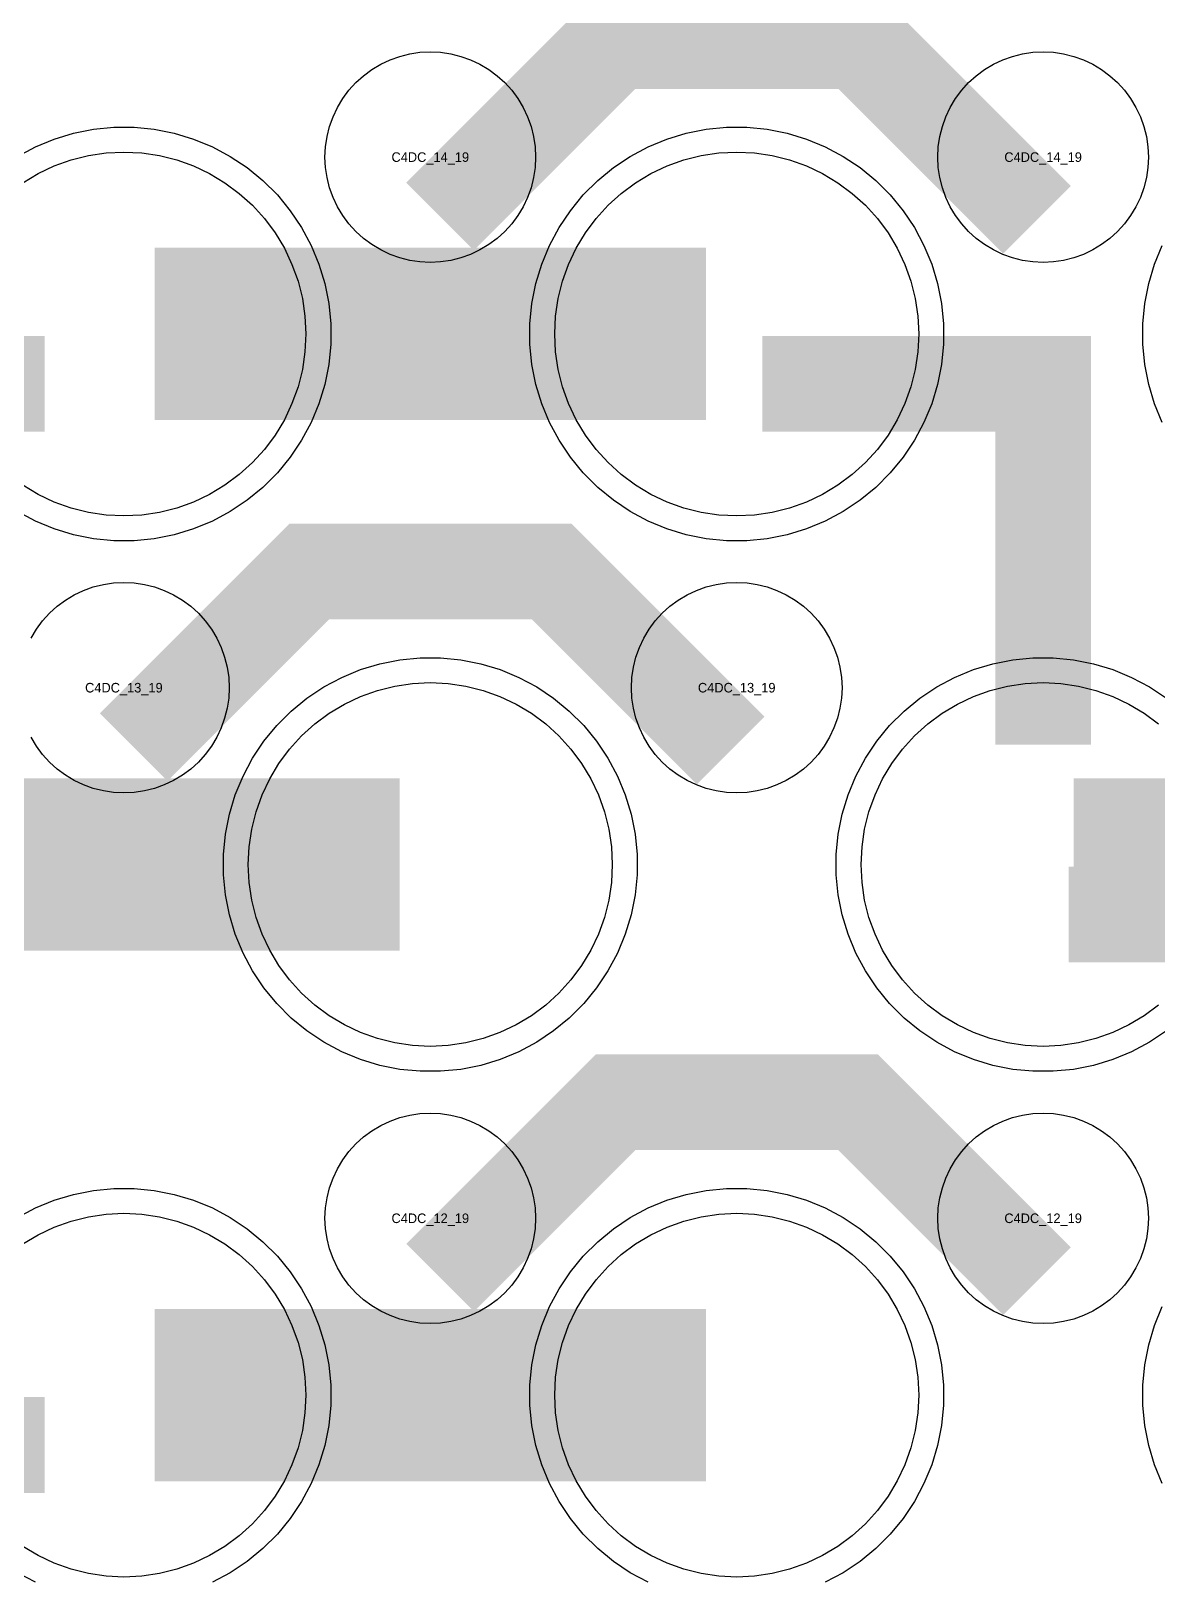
# Model space of a CAD drawing. Extents: x -11880 to 11880, y -14992 to 14992.
# Drawn here: x -5944.2 to -5650, y -13225.3 to -12820.5 of the extents above; entities that cross this region are included whole.
import ezdxf
from ezdxf.enums import TextEntityAlignment as Align

# ---------------------------------------------------------------- set-up
doc = ezdxf.new("R2010")
doc.units = 0
doc.header["$MEASUREMENT"] = 0
for name, color, linetype in [('GDS_775_DT_237', 138, 'CONTINUOUS'), ('RDL1_FS', 34, 'CONTINUOUS'), ('RDL_BS', 160, 'CONTINUOUS')]:
    doc.layers.add(name, color=color, linetype=linetype)

msp = doc.modelspace()

# ---------------------------------------------------------------- linework, layer by layer
at = {"layer": 'RDL1_FS'}
for points in [[(-5946.395, -12860.163), (-5942.395, -12857.765), (-5938.181, -12855.773), (-5933.791, -12854.201), (-5929.268, -12853.069), (-5924.657, -12852.385), (-5920, -12852.156), (-5915.343, -12852.385), (-5910.732, -12853.069), (-5906.209, -12854.201), (-5901.819, -12855.773), (-5897.605, -12857.765), (-5893.605, -12860.163), (-5889.86, -12862.941), (-5886.406, -12866.071), (-5883.276, -12869.525), (-5880.498, -12873.27), (-5878.1, -12877.27), (-5876.108, -12881.484), (-5874.536, -12885.874), (-5873.404, -12890.397), (-5872.72, -12895.008), (-5872.491, -12899.665), (-5872.72, -12904.322), (-5873.404, -12908.933), (-5874.536, -12913.456), (-5876.108, -12917.846), (-5878.1, -12922.06), (-5880.498, -12926.06), (-5883.276, -12929.805), (-5886.406, -12933.259), (-5889.86, -12936.389), (-5893.605, -12939.167), (-5897.605, -12941.565), (-5901.819, -12943.557), (-5906.209, -12945.129), (-5910.732, -12946.261), (-5915.343, -12946.945), (-5920, -12947.174), (-5924.657, -12946.945), (-5929.268, -12946.261), (-5933.791, -12945.129), (-5938.181, -12943.557), (-5942.395, -12941.565), (-5946.395, -12939.167)], [(-5649.86, -13074.954), (-5653.605, -13077.732), (-5657.605, -13080.13), (-5661.819, -13082.122), (-5666.209, -13083.694), (-5670.732, -13084.826), (-5675.343, -13085.51), (-5680, -13085.739), (-5684.657, -13085.51), (-5689.268, -13084.826), (-5693.791, -13083.694), (-5698.181, -13082.122), (-5702.395, -13080.13), (-5706.395, -13077.732), (-5710.14, -13074.954), (-5713.594, -13071.824), (-5716.724, -13068.37), (-5719.502, -13064.625), (-5721.9, -13060.625), (-5723.892, -13056.411), (-5725.464, -13052.021), (-5726.596, -13047.498), (-5727.28, -13042.887), (-5727.509, -13038.23), (-5727.28, -13033.573), (-5726.596, -13028.962), (-5725.464, -13024.439), (-5723.892, -13020.049), (-5721.9, -13015.835), (-5719.502, -13011.835), (-5716.724, -13008.09), (-5713.594, -13004.636), (-5710.14, -13001.506), (-5706.395, -12998.728), (-5702.395, -12996.33), (-5698.181, -12994.338), (-5693.791, -12992.766), (-5689.268, -12991.634), (-5684.657, -12990.95), (-5680, -12990.721), (-5675.343, -12990.95), (-5670.732, -12991.634), (-5666.209, -12992.766), (-5661.819, -12994.338), (-5657.605, -12996.33), (-5653.605, -12998.728), (-5649.86, -13001.506)], [(-5946.395, -13137.293), (-5942.395, -13134.895), (-5938.181, -13132.903), (-5933.791, -13131.331), (-5929.268, -13130.199), (-5924.657, -13129.515), (-5920, -13129.286), (-5915.343, -13129.515), (-5910.732, -13130.199), (-5906.209, -13131.331), (-5901.819, -13132.903), (-5897.605, -13134.895), (-5893.605, -13137.293), (-5889.86, -13140.071), (-5886.406, -13143.201), (-5883.276, -13146.655), (-5880.498, -13150.4), (-5878.1, -13154.4), (-5876.108, -13158.614), (-5874.536, -13163.004), (-5873.404, -13167.527), (-5872.72, -13172.138), (-5872.491, -13176.795), (-5872.72, -13181.452), (-5873.404, -13186.063), (-5874.536, -13190.586), (-5876.108, -13194.976), (-5878.1, -13199.19), (-5880.498, -13203.19), (-5883.276, -13206.935), (-5886.406, -13210.389), (-5889.86, -13213.519), (-5893.605, -13216.297), (-5897.605, -13218.695), (-5901.819, -13220.687), (-5906.209, -13222.259), (-5910.732, -13223.391), (-5915.343, -13224.075), (-5920, -13224.304), (-5924.657, -13224.075), (-5929.268, -13223.391), (-5933.791, -13222.259), (-5938.181, -13220.687), (-5942.395, -13218.695), (-5946.395, -13216.297)]]:
    msp.add_lwpolyline(points, dxfattribs=at)
for points in [[(-5760, -12947.174), (-5764.657, -12946.945), (-5769.268, -12946.261), (-5773.791, -12945.129), (-5778.181, -12943.557), (-5782.395, -12941.565), (-5786.395, -12939.167), (-5790.14, -12936.389), (-5793.594, -12933.259), (-5796.724, -12929.805), (-5799.502, -12926.06), (-5801.9, -12922.06), (-5803.892, -12917.846), (-5805.464, -12913.456), (-5806.596, -12908.933), (-5807.28, -12904.322), (-5807.509, -12899.665), (-5807.28, -12895.008), (-5806.596, -12890.397), (-5805.464, -12885.874), (-5803.892, -12881.484), (-5801.9, -12877.27), (-5799.502, -12873.27), (-5796.724, -12869.525), (-5793.594, -12866.071), (-5790.14, -12862.941), (-5786.395, -12860.163), (-5782.395, -12857.765), (-5778.181, -12855.773), (-5773.791, -12854.201), (-5769.268, -12853.069), (-5764.657, -12852.385), (-5760, -12852.156), (-5755.343, -12852.385), (-5750.732, -12853.069), (-5746.209, -12854.201), (-5741.819, -12855.773), (-5737.605, -12857.765), (-5733.605, -12860.163), (-5729.86, -12862.941), (-5726.406, -12866.071), (-5723.276, -12869.525), (-5720.498, -12873.27), (-5718.1, -12877.27), (-5716.108, -12881.484), (-5714.536, -12885.874), (-5713.404, -12890.397), (-5712.72, -12895.008), (-5712.491, -12899.665), (-5712.72, -12904.322), (-5713.404, -12908.933), (-5714.536, -12913.456), (-5716.108, -12917.846), (-5718.1, -12922.06), (-5720.498, -12926.06), (-5723.276, -12929.805), (-5726.406, -12933.259), (-5729.86, -12936.389), (-5733.605, -12939.167), (-5737.605, -12941.565), (-5741.819, -12943.557), (-5746.209, -12945.129), (-5750.732, -12946.261), (-5755.343, -12946.945)], [(-5840, -13085.739), (-5844.657, -13085.51), (-5849.268, -13084.826), (-5853.791, -13083.694), (-5858.181, -13082.122), (-5862.395, -13080.13), (-5866.395, -13077.732), (-5870.14, -13074.954), (-5873.594, -13071.824), (-5876.724, -13068.37), (-5879.502, -13064.625), (-5881.9, -13060.625), (-5883.892, -13056.411), (-5885.464, -13052.021), (-5886.596, -13047.498), (-5887.28, -13042.887), (-5887.509, -13038.23), (-5887.28, -13033.573), (-5886.596, -13028.962), (-5885.464, -13024.439), (-5883.892, -13020.049), (-5881.9, -13015.835), (-5879.502, -13011.835), (-5876.724, -13008.09), (-5873.594, -13004.636), (-5870.14, -13001.506), (-5866.395, -12998.728), (-5862.395, -12996.33), (-5858.181, -12994.338), (-5853.791, -12992.766), (-5849.268, -12991.634), (-5844.657, -12990.95), (-5840, -12990.721), (-5835.343, -12990.95), (-5830.732, -12991.634), (-5826.209, -12992.766), (-5821.819, -12994.338), (-5817.605, -12996.33), (-5813.605, -12998.728), (-5809.86, -13001.506), (-5806.406, -13004.636), (-5803.276, -13008.09), (-5800.498, -13011.835), (-5798.1, -13015.835), (-5796.108, -13020.049), (-5794.536, -13024.439), (-5793.404, -13028.962), (-5792.72, -13033.573), (-5792.491, -13038.23), (-5792.72, -13042.887), (-5793.404, -13047.498), (-5794.536, -13052.021), (-5796.108, -13056.411), (-5798.1, -13060.625), (-5800.498, -13064.625), (-5803.276, -13068.37), (-5806.406, -13071.824), (-5809.86, -13074.954), (-5813.605, -13077.732), (-5817.605, -13080.13), (-5821.819, -13082.122), (-5826.209, -13083.694), (-5830.732, -13084.826), (-5835.343, -13085.51)], [(-5760, -13224.304), (-5764.657, -13224.075), (-5769.268, -13223.391), (-5773.791, -13222.259), (-5778.181, -13220.687), (-5782.395, -13218.695), (-5786.395, -13216.297), (-5790.14, -13213.519), (-5793.594, -13210.389), (-5796.724, -13206.935), (-5799.502, -13203.19), (-5801.9, -13199.19), (-5803.892, -13194.976), (-5805.464, -13190.586), (-5806.596, -13186.063), (-5807.28, -13181.452), (-5807.509, -13176.795), (-5807.28, -13172.138), (-5806.596, -13167.527), (-5805.464, -13163.004), (-5803.892, -13158.614), (-5801.9, -13154.4), (-5799.502, -13150.4), (-5796.724, -13146.655), (-5793.594, -13143.201), (-5790.14, -13140.071), (-5786.395, -13137.293), (-5782.395, -13134.895), (-5778.181, -13132.903), (-5773.791, -13131.331), (-5769.268, -13130.199), (-5764.657, -13129.515), (-5760, -13129.286), (-5755.343, -13129.515), (-5750.732, -13130.199), (-5746.209, -13131.331), (-5741.819, -13132.903), (-5737.605, -13134.895), (-5733.605, -13137.293), (-5729.86, -13140.071), (-5726.406, -13143.201), (-5723.276, -13146.655), (-5720.498, -13150.4), (-5718.1, -13154.4), (-5716.108, -13158.614), (-5714.536, -13163.004), (-5713.404, -13167.527), (-5712.72, -13172.138), (-5712.491, -13176.795), (-5712.72, -13181.452), (-5713.404, -13186.063), (-5714.536, -13190.586), (-5716.108, -13194.976), (-5718.1, -13199.19), (-5720.498, -13203.19), (-5723.276, -13206.935), (-5726.406, -13210.389), (-5729.86, -13213.519), (-5733.605, -13216.297), (-5737.605, -13218.695), (-5741.819, -13220.687), (-5746.209, -13222.259), (-5750.732, -13223.391), (-5755.343, -13224.075)]]:
    msp.add_lwpolyline(points, close=True, dxfattribs=at)
for points in [[(-5911.998, -12899.665, 45, 45, 0), (-5839.998, -12899.665, 45, 45, 0)], [(-5839.998, -12899.665, 45, 45, 0), (-5767.998, -12899.665, 45, 45, 0)], [(-5991.998, -13038.23, 45, 45, 0), (-5919.998, -13038.23, 45, 45, 0)], [(-5919.998, -13038.23, 45, 45, 0), (-5847.998, -13038.23, 45, 45, 0)], [(-5671.998, -13038.23, 45, 45, 0), (-5599.998, -13038.23, 45, 45, 0)], [(-5911.998, -13176.795, 45, 45, 0), (-5839.998, -13176.795, 45, 45, 0)], [(-5839.998, -13176.795, 45, 45, 0), (-5767.998, -13176.795, 45, 45, 0)]]:
    msp.add_lwpolyline(points, format="xyseb", dxfattribs=at)
at = {"layer": 'RDL_BS'}
for points in [[(-5837.438, -12868.979, 25, 25, 0), (-5791.623, -12823.164, 25, 25, 0), (-5758.07, -12823.164, 25, 25, 0)], [(-5681.599, -12869.878, 25, 25, 0), (-5728.313, -12823.164, 25, 25, 0), (-5758.071, -12823.164, 25, 25, 0)], [(-5680, -13006.955, 25, 25, 0), (-5680, -12900.178, 25, 25, 0)], [(-6049.984, -12912.678, 25, 25, 0), (-5940.719, -12912.678, 25, 25, 0)], [(-5667.5, -12912.678, 25, 25, 0), (-5753.333, -12912.678, 25, 25, 0)], [(-5707.056, -12912.678, 25, 25, 0), (-5748.26, -12912.678, 25, 25, 0)], [(-5680, -12930.647, 25, 25, 0), (-5680, -12976.267, 25, 25, 0)], [(-5917.438, -13007.544, 25, 25, 0), (-5871.623, -12961.729, 25, 25, 0), (-5838.07, -12961.729, 25, 25, 0)], [(-5761.599, -13008.443, 25, 25, 0), (-5808.313, -12961.729, 25, 25, 0), (-5838.071, -12961.729, 25, 25, 0)], [(-5587.5, -13051.243, 25, 25, 0), (-5673.333, -13051.243, 25, 25, 0)], [(-5627.056, -13051.243, 25, 25, 0), (-5668.26, -13051.243, 25, 25, 0)], [(-5837.438, -13146.109, 25, 25, 0), (-5791.623, -13100.294, 25, 25, 0), (-5758.07, -13100.294, 25, 25, 0)], [(-5681.599, -13147.008, 25, 25, 0), (-5728.313, -13100.294, 25, 25, 0), (-5758.071, -13100.294, 25, 25, 0)], [(-6049.984, -13189.808, 25, 25, 0), (-5940.719, -13189.808, 25, 25, 0)]]:
    msp.add_lwpolyline(points, format="xyseb", dxfattribs=at)
for points in [[(-5840, -12880.971), (-5842.693, -12880.839), (-5845.365, -12880.443), (-5847.984, -12879.786), (-5850.519, -12878.879), (-5852.956, -12877.727), (-5855.28, -12876.334), (-5857.443, -12874.731), (-5859.442, -12872.919), (-5861.254, -12870.92), (-5862.857, -12868.757), (-5864.25, -12866.433), (-5865.402, -12863.996), (-5866.309, -12861.461), (-5866.966, -12858.842), (-5867.362, -12856.17), (-5867.494, -12853.477), (-5867.362, -12850.784), (-5866.966, -12848.112), (-5866.309, -12845.493), (-5865.402, -12842.958), (-5864.25, -12840.521), (-5862.857, -12838.197), (-5861.254, -12836.034), (-5859.442, -12834.035), (-5857.443, -12832.223), (-5855.28, -12830.62), (-5852.956, -12829.227), (-5850.519, -12828.075), (-5847.984, -12827.168), (-5845.365, -12826.511), (-5842.693, -12826.115), (-5840, -12825.983), (-5837.307, -12826.115), (-5834.635, -12826.511), (-5832.016, -12827.168), (-5829.481, -12828.075), (-5827.044, -12829.227), (-5824.72, -12830.62), (-5822.557, -12832.223), (-5820.558, -12834.035), (-5818.746, -12836.034), (-5817.143, -12838.197), (-5815.75, -12840.521), (-5814.598, -12842.958), (-5813.691, -12845.493), (-5813.034, -12848.112), (-5812.638, -12850.784), (-5812.506, -12853.477), (-5812.638, -12856.17), (-5813.034, -12858.842), (-5813.691, -12861.461), (-5814.598, -12863.996), (-5815.75, -12866.433), (-5817.143, -12868.757), (-5818.746, -12870.92), (-5820.558, -12872.919), (-5822.557, -12874.731), (-5824.72, -12876.334), (-5827.044, -12877.727), (-5829.481, -12878.879), (-5832.016, -12879.786), (-5834.635, -12880.443), (-5837.307, -12880.839)], [(-5680, -12880.971), (-5682.693, -12880.839), (-5685.365, -12880.443), (-5687.984, -12879.786), (-5690.519, -12878.879), (-5692.956, -12877.727), (-5695.28, -12876.334), (-5697.443, -12874.731), (-5699.442, -12872.919), (-5701.254, -12870.92), (-5702.857, -12868.757), (-5704.25, -12866.433), (-5705.402, -12863.996), (-5706.309, -12861.461), (-5706.966, -12858.842), (-5707.362, -12856.17), (-5707.494, -12853.477), (-5707.362, -12850.784), (-5706.966, -12848.112), (-5706.309, -12845.493), (-5705.402, -12842.958), (-5704.25, -12840.521), (-5702.857, -12838.197), (-5701.254, -12836.034), (-5699.442, -12834.035), (-5697.443, -12832.223), (-5695.28, -12830.62), (-5692.956, -12829.227), (-5690.519, -12828.075), (-5687.984, -12827.168), (-5685.365, -12826.511), (-5682.693, -12826.115), (-5680, -12825.983), (-5677.307, -12826.115), (-5674.635, -12826.511), (-5672.016, -12827.168), (-5669.481, -12828.075), (-5667.044, -12829.227), (-5664.72, -12830.62), (-5662.557, -12832.223), (-5660.558, -12834.035), (-5658.746, -12836.034), (-5657.143, -12838.197), (-5655.75, -12840.521), (-5654.598, -12842.958), (-5653.691, -12845.493), (-5653.034, -12848.112), (-5652.638, -12850.784), (-5652.506, -12853.477), (-5652.638, -12856.17), (-5653.034, -12858.842), (-5653.691, -12861.461), (-5654.598, -12863.996), (-5655.75, -12866.433), (-5657.143, -12868.757), (-5658.746, -12870.92), (-5660.558, -12872.919), (-5662.557, -12874.731), (-5664.72, -12876.334), (-5667.044, -12877.727), (-5669.481, -12878.879), (-5672.016, -12879.786), (-5674.635, -12880.443), (-5677.307, -12880.839)], [(-5762.644, -12953.665), (-5767.938, -12953.148), (-5773.165, -12952.102), (-5778.205, -12950.571), (-5783.115, -12948.54), (-5787.777, -12946.048), (-5792.191, -12943.101), (-5796.292, -12939.739), (-5800.074, -12935.957), (-5803.436, -12931.856), (-5806.383, -12927.442), (-5808.875, -12922.78), (-5810.906, -12917.87), (-5812.437, -12912.83), (-5813.483, -12907.603), (-5814, -12902.309), (-5814, -12897.021), (-5813.483, -12891.727), (-5812.437, -12886.5), (-5810.906, -12881.46), (-5808.875, -12876.55), (-5806.383, -12871.888), (-5803.436, -12867.474), (-5800.074, -12863.373), (-5796.292, -12859.591), (-5792.191, -12856.229), (-5787.777, -12853.282), (-5783.115, -12850.79), (-5778.205, -12848.759), (-5773.165, -12847.228), (-5767.938, -12846.182), (-5762.644, -12845.665), (-5757.356, -12845.665), (-5752.062, -12846.182), (-5746.835, -12847.228), (-5741.795, -12848.759), (-5736.885, -12850.79), (-5732.223, -12853.282), (-5727.809, -12856.229), (-5723.708, -12859.591), (-5719.926, -12863.373), (-5716.564, -12867.474), (-5713.617, -12871.888), (-5711.125, -12876.55), (-5709.094, -12881.46), (-5707.563, -12886.5), (-5706.517, -12891.727), (-5706, -12897.021), (-5706, -12902.309), (-5706.517, -12907.603), (-5707.563, -12912.83), (-5709.094, -12917.87), (-5711.125, -12922.78), (-5713.617, -12927.442), (-5716.564, -12931.856), (-5719.926, -12935.957), (-5723.708, -12939.739), (-5727.809, -12943.101), (-5732.223, -12946.048), (-5736.885, -12948.54), (-5741.795, -12950.571), (-5746.835, -12952.102), (-5752.062, -12953.148), (-5757.356, -12953.665)], [(-5760, -13019.536), (-5762.693, -13019.404), (-5765.365, -13019.008), (-5767.984, -13018.351), (-5770.519, -13017.444), (-5772.956, -13016.292), (-5775.28, -13014.899), (-5777.443, -13013.296), (-5779.442, -13011.484), (-5781.254, -13009.485), (-5782.857, -13007.322), (-5784.25, -13004.998), (-5785.402, -13002.561), (-5786.309, -13000.026), (-5786.966, -12997.407), (-5787.362, -12994.735), (-5787.494, -12992.042), (-5787.362, -12989.349), (-5786.966, -12986.677), (-5786.309, -12984.058), (-5785.402, -12981.523), (-5784.25, -12979.086), (-5782.857, -12976.762), (-5781.254, -12974.599), (-5779.442, -12972.6), (-5777.443, -12970.788), (-5775.28, -12969.185), (-5772.956, -12967.792), (-5770.519, -12966.64), (-5767.984, -12965.733), (-5765.365, -12965.076), (-5762.693, -12964.68), (-5760, -12964.548), (-5757.307, -12964.68), (-5754.635, -12965.076), (-5752.016, -12965.733), (-5749.481, -12966.64), (-5747.044, -12967.792), (-5744.72, -12969.185), (-5742.557, -12970.788), (-5740.558, -12972.6), (-5738.746, -12974.599), (-5737.143, -12976.762), (-5735.75, -12979.086), (-5734.598, -12981.523), (-5733.691, -12984.058), (-5733.034, -12986.677), (-5732.638, -12989.349), (-5732.506, -12992.042), (-5732.638, -12994.735), (-5733.034, -12997.407), (-5733.691, -13000.026), (-5734.598, -13002.561), (-5735.75, -13004.998), (-5737.143, -13007.322), (-5738.746, -13009.485), (-5740.558, -13011.484), (-5742.557, -13013.296), (-5744.72, -13014.899), (-5747.044, -13016.292), (-5749.481, -13017.444), (-5752.016, -13018.351), (-5754.635, -13019.008), (-5757.307, -13019.404)], [(-5842.644, -13092.23), (-5847.938, -13091.713), (-5853.165, -13090.667), (-5858.205, -13089.136), (-5863.115, -13087.105), (-5867.777, -13084.613), (-5872.191, -13081.666), (-5876.292, -13078.304), (-5880.074, -13074.522), (-5883.436, -13070.421), (-5886.383, -13066.007), (-5888.875, -13061.345), (-5890.906, -13056.435), (-5892.437, -13051.395), (-5893.483, -13046.168), (-5894, -13040.874), (-5894, -13035.586), (-5893.483, -13030.292), (-5892.437, -13025.065), (-5890.906, -13020.025), (-5888.875, -13015.115), (-5886.383, -13010.453), (-5883.436, -13006.039), (-5880.074, -13001.938), (-5876.292, -12998.156), (-5872.191, -12994.794), (-5867.777, -12991.847), (-5863.115, -12989.355), (-5858.205, -12987.324), (-5853.165, -12985.793), (-5847.938, -12984.747), (-5842.644, -12984.23), (-5837.356, -12984.23), (-5832.062, -12984.747), (-5826.835, -12985.793), (-5821.795, -12987.324), (-5816.885, -12989.355), (-5812.223, -12991.847), (-5807.809, -12994.794), (-5803.708, -12998.156), (-5799.926, -13001.938), (-5796.564, -13006.039), (-5793.617, -13010.453), (-5791.125, -13015.115), (-5789.094, -13020.025), (-5787.563, -13025.065), (-5786.517, -13030.292), (-5786, -13035.586), (-5786, -13040.874), (-5786.517, -13046.168), (-5787.563, -13051.395), (-5789.094, -13056.435), (-5791.125, -13061.345), (-5793.617, -13066.007), (-5796.564, -13070.421), (-5799.926, -13074.522), (-5803.708, -13078.304), (-5807.809, -13081.666), (-5812.223, -13084.613), (-5816.885, -13087.105), (-5821.795, -13089.136), (-5826.835, -13090.667), (-5832.062, -13091.713), (-5837.356, -13092.23)], [(-5840, -13158.101), (-5842.693, -13157.969), (-5845.365, -13157.573), (-5847.984, -13156.916), (-5850.519, -13156.009), (-5852.956, -13154.857), (-5855.28, -13153.464), (-5857.443, -13151.861), (-5859.442, -13150.049), (-5861.254, -13148.05), (-5862.857, -13145.887), (-5864.25, -13143.563), (-5865.402, -13141.126), (-5866.309, -13138.591), (-5866.966, -13135.972), (-5867.362, -13133.3), (-5867.494, -13130.607), (-5867.362, -13127.914), (-5866.966, -13125.242), (-5866.309, -13122.623), (-5865.402, -13120.088), (-5864.25, -13117.651), (-5862.857, -13115.327), (-5861.254, -13113.164), (-5859.442, -13111.165), (-5857.443, -13109.353), (-5855.28, -13107.75), (-5852.956, -13106.357), (-5850.519, -13105.205), (-5847.984, -13104.298), (-5845.365, -13103.641), (-5842.693, -13103.245), (-5840, -13103.113), (-5837.307, -13103.245), (-5834.635, -13103.641), (-5832.016, -13104.298), (-5829.481, -13105.205), (-5827.044, -13106.357), (-5824.72, -13107.75), (-5822.557, -13109.353), (-5820.558, -13111.165), (-5818.746, -13113.164), (-5817.143, -13115.327), (-5815.75, -13117.651), (-5814.598, -13120.088), (-5813.691, -13122.623), (-5813.034, -13125.242), (-5812.638, -13127.914), (-5812.506, -13130.607), (-5812.638, -13133.3), (-5813.034, -13135.972), (-5813.691, -13138.591), (-5814.598, -13141.126), (-5815.75, -13143.563), (-5817.143, -13145.887), (-5818.746, -13148.05), (-5820.558, -13150.049), (-5822.557, -13151.861), (-5824.72, -13153.464), (-5827.044, -13154.857), (-5829.481, -13156.009), (-5832.016, -13156.916), (-5834.635, -13157.573), (-5837.307, -13157.969)], [(-5680, -13158.101), (-5682.693, -13157.969), (-5685.365, -13157.573), (-5687.984, -13156.916), (-5690.519, -13156.009), (-5692.956, -13154.857), (-5695.28, -13153.464), (-5697.443, -13151.861), (-5699.442, -13150.049), (-5701.254, -13148.05), (-5702.857, -13145.887), (-5704.25, -13143.563), (-5705.402, -13141.126), (-5706.309, -13138.591), (-5706.966, -13135.972), (-5707.362, -13133.3), (-5707.494, -13130.607), (-5707.362, -13127.914), (-5706.966, -13125.242), (-5706.309, -13122.623), (-5705.402, -13120.088), (-5704.25, -13117.651), (-5702.857, -13115.327), (-5701.254, -13113.164), (-5699.442, -13111.165), (-5697.443, -13109.353), (-5695.28, -13107.75), (-5692.956, -13106.357), (-5690.519, -13105.205), (-5687.984, -13104.298), (-5685.365, -13103.641), (-5682.693, -13103.245), (-5680, -13103.113), (-5677.307, -13103.245), (-5674.635, -13103.641), (-5672.016, -13104.298), (-5669.481, -13105.205), (-5667.044, -13106.357), (-5664.72, -13107.75), (-5662.557, -13109.353), (-5660.558, -13111.165), (-5658.746, -13113.164), (-5657.143, -13115.327), (-5655.75, -13117.651), (-5654.598, -13120.088), (-5653.691, -13122.623), (-5653.034, -13125.242), (-5652.638, -13127.914), (-5652.506, -13130.607), (-5652.638, -13133.3), (-5653.034, -13135.972), (-5653.691, -13138.591), (-5654.598, -13141.126), (-5655.75, -13143.563), (-5657.143, -13145.887), (-5658.746, -13148.05), (-5660.558, -13150.049), (-5662.557, -13151.861), (-5664.72, -13153.464), (-5667.044, -13154.857), (-5669.481, -13156.009), (-5672.016, -13156.916), (-5674.635, -13157.573), (-5677.307, -13157.969)]]:
    msp.add_lwpolyline(points, close=True, dxfattribs=at)
for points in [[(-5947.777, -12853.282), (-5943.115, -12850.79), (-5938.205, -12848.759), (-5933.165, -12847.228), (-5927.938, -12846.182), (-5922.644, -12845.665), (-5917.356, -12845.665), (-5912.062, -12846.182), (-5906.835, -12847.228), (-5901.795, -12848.759), (-5896.885, -12850.79), (-5892.223, -12853.282), (-5887.809, -12856.229), (-5883.708, -12859.591), (-5879.926, -12863.373), (-5876.564, -12867.474), (-5873.617, -12871.888), (-5871.125, -12876.55), (-5869.094, -12881.46), (-5867.563, -12886.5), (-5866.517, -12891.727), (-5866, -12897.021), (-5866, -12902.309), (-5866.517, -12907.603), (-5867.563, -12912.83), (-5869.094, -12917.87), (-5871.125, -12922.78), (-5873.617, -12927.442), (-5876.564, -12931.856), (-5879.926, -12935.957), (-5883.708, -12939.739), (-5887.809, -12943.101), (-5892.223, -12946.048), (-5896.885, -12948.54), (-5901.795, -12950.571), (-5906.835, -12952.102), (-5912.062, -12953.148), (-5917.356, -12953.665), (-5922.644, -12953.665), (-5927.938, -12953.148), (-5933.165, -12952.102), (-5938.205, -12950.571), (-5943.115, -12948.54), (-5947.777, -12946.048)], [(-5944.25, -12979.086), (-5942.857, -12976.762), (-5941.254, -12974.599), (-5939.442, -12972.6), (-5937.443, -12970.788), (-5935.28, -12969.185), (-5932.956, -12967.792), (-5930.519, -12966.64), (-5927.984, -12965.733), (-5925.365, -12965.076), (-5922.693, -12964.68), (-5920, -12964.548), (-5917.307, -12964.68), (-5914.635, -12965.076), (-5912.016, -12965.733), (-5909.481, -12966.64), (-5907.044, -12967.792), (-5904.72, -12969.185), (-5902.557, -12970.788), (-5900.558, -12972.6), (-5898.746, -12974.599), (-5897.143, -12976.762), (-5895.75, -12979.086), (-5894.598, -12981.523), (-5893.691, -12984.058), (-5893.034, -12986.677), (-5892.638, -12989.349), (-5892.506, -12992.042), (-5892.638, -12994.735), (-5893.034, -12997.407), (-5893.691, -13000.026), (-5894.598, -13002.561), (-5895.75, -13004.998), (-5897.143, -13007.322), (-5898.746, -13009.485), (-5900.558, -13011.484), (-5902.557, -13013.296), (-5904.72, -13014.899), (-5907.044, -13016.292), (-5909.481, -13017.444), (-5912.016, -13018.351), (-5914.635, -13019.008), (-5917.307, -13019.404), (-5920, -13019.536), (-5922.693, -13019.404), (-5925.365, -13019.008), (-5927.984, -13018.351), (-5930.519, -13017.444), (-5932.956, -13016.292), (-5935.28, -13014.899), (-5937.443, -13013.296), (-5939.442, -13011.484), (-5941.254, -13009.485), (-5942.857, -13007.322), (-5944.25, -13004.998)], [(-5647.809, -13081.666), (-5652.223, -13084.613), (-5656.885, -13087.105), (-5661.795, -13089.136), (-5666.835, -13090.667), (-5672.062, -13091.713), (-5677.356, -13092.23), (-5682.644, -13092.23), (-5687.938, -13091.713), (-5693.165, -13090.667), (-5698.205, -13089.136), (-5703.115, -13087.105), (-5707.777, -13084.613), (-5712.191, -13081.666), (-5716.292, -13078.304), (-5720.074, -13074.522), (-5723.436, -13070.421), (-5726.383, -13066.007), (-5728.875, -13061.345), (-5730.906, -13056.435), (-5732.437, -13051.395), (-5733.483, -13046.168), (-5734, -13040.874), (-5734, -13035.586), (-5733.483, -13030.292), (-5732.437, -13025.065), (-5730.906, -13020.025), (-5728.875, -13015.115), (-5726.383, -13010.453), (-5723.436, -13006.039), (-5720.074, -13001.938), (-5716.292, -12998.156), (-5712.191, -12994.794), (-5707.777, -12991.847), (-5703.115, -12989.355), (-5698.205, -12987.324), (-5693.165, -12985.793), (-5687.938, -12984.747), (-5682.644, -12984.23), (-5677.356, -12984.23), (-5672.062, -12984.747), (-5666.835, -12985.793), (-5661.795, -12987.324), (-5656.885, -12989.355), (-5652.223, -12991.847), (-5647.809, -12994.794)], [(-5947.777, -13130.412), (-5943.115, -13127.92), (-5938.205, -13125.889), (-5933.165, -13124.358), (-5927.938, -13123.312), (-5922.644, -13122.795), (-5917.356, -13122.795), (-5912.062, -13123.312), (-5906.835, -13124.358), (-5901.795, -13125.889), (-5896.885, -13127.92), (-5892.223, -13130.412), (-5887.809, -13133.359), (-5883.708, -13136.721), (-5879.926, -13140.503), (-5876.564, -13144.604), (-5873.617, -13149.018), (-5871.125, -13153.68), (-5869.094, -13158.59), (-5867.563, -13163.63), (-5866.517, -13168.857), (-5866, -13174.151), (-5866, -13179.439), (-5866.517, -13184.733), (-5867.563, -13189.96), (-5869.094, -13195), (-5871.125, -13199.91), (-5873.617, -13204.572), (-5876.564, -13208.986), (-5879.926, -13213.087), (-5883.708, -13216.869), (-5887.809, -13220.231), (-5892.223, -13223.178), (-5896.885, -13225.67)], [(-5783.115, -13225.67), (-5787.777, -13223.178), (-5792.191, -13220.231), (-5796.292, -13216.869), (-5800.074, -13213.087), (-5803.436, -13208.986), (-5806.383, -13204.572), (-5808.875, -13199.91), (-5810.906, -13195), (-5812.437, -13189.96), (-5813.483, -13184.733), (-5814, -13179.439), (-5814, -13174.151), (-5813.483, -13168.857), (-5812.437, -13163.63), (-5810.906, -13158.59), (-5808.875, -13153.68), (-5806.383, -13149.018), (-5803.436, -13144.604), (-5800.074, -13140.503), (-5796.292, -13136.721), (-5792.191, -13133.359), (-5787.777, -13130.412), (-5783.115, -13127.92), (-5778.205, -13125.889), (-5773.165, -13124.358), (-5767.938, -13123.312), (-5762.644, -13122.795), (-5757.356, -13122.795), (-5752.062, -13123.312), (-5746.835, -13124.358), (-5741.795, -13125.889), (-5736.885, -13127.92), (-5732.223, -13130.412), (-5727.809, -13133.359), (-5723.708, -13136.721), (-5719.926, -13140.503), (-5716.564, -13144.604), (-5713.617, -13149.018), (-5711.125, -13153.68), (-5709.094, -13158.59), (-5707.563, -13163.63), (-5706.517, -13168.857), (-5706, -13174.151), (-5706, -13179.439), (-5706.517, -13184.733), (-5707.563, -13189.96), (-5709.094, -13195), (-5711.125, -13199.91), (-5713.617, -13204.572), (-5716.564, -13208.986), (-5719.926, -13213.087), (-5723.708, -13216.869), (-5727.809, -13220.231), (-5732.223, -13223.178), (-5736.885, -13225.67)], [(-5648.875, -13199.91), (-5650.906, -13195), (-5652.437, -13189.96), (-5653.483, -13184.733), (-5654, -13179.439), (-5654, -13174.151), (-5653.483, -13168.857), (-5652.437, -13163.63), (-5650.906, -13158.59), (-5648.875, -13153.68)], [(-5943.115, -13225.67), (-5947.777, -13223.178)]]:
    msp.add_lwpolyline(points, dxfattribs=at)
at = {"layer": 'RDL_BS', "color": 240, "true_color": 0xed1f24}
msp.add_lwpolyline([(-5648.875, -12922.78), (-5650.906, -12917.87), (-5652.437, -12912.83), (-5653.483, -12907.603), (-5654, -12902.309), (-5654, -12897.021), (-5653.483, -12891.727), (-5652.437, -12886.5), (-5650.906, -12881.46), (-5648.875, -12876.55)], dxfattribs=at)

# ---------------------------------------------------------------- texts
at = {"layer": 'GDS_775_DT_237'}
for s, p in [('C4DC_14_19', (-5840, -12853.477)), ('C4DC_14_19', (-5840, -12853.477)), ('C4DC_14_19', (-5680, -12853.477)), ('C4DC_14_19', (-5680, -12853.477)), ('C4DC_13_19', (-5920, -12992.042)), ('C4DC_13_19', (-5920, -12992.042)), ('C4DC_13_19', (-5760, -12992.042)), ('C4DC_13_19', (-5760, -12992.042)), ('C4DC_12_19', (-5840, -13130.607)), ('C4DC_12_19', (-5840, -13130.607)), ('C4DC_12_19', (-5680, -13130.607)), ('C4DC_12_19', (-5680, -13130.607))]:
    msp.add_text(s, height=2.5, dxfattribs=at).set_placement(p, align=Align.MIDDLE_CENTER)

doc.saveas('drawing.dxf')
